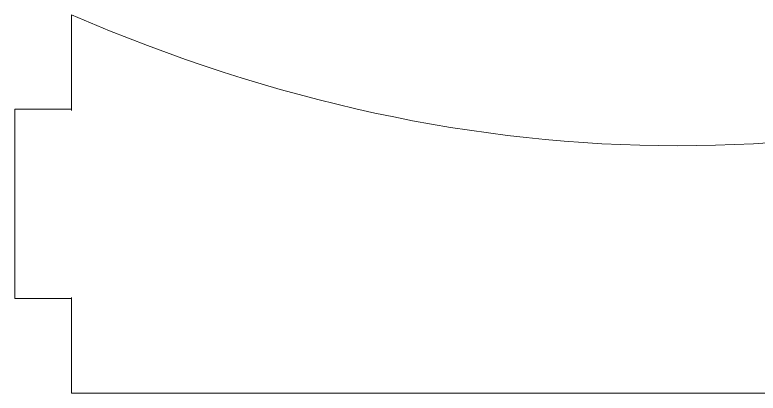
# Model space of a CAD drawing. Header units: centimetres. Extents: x -10.5 to 10.5, y -5.5 to 5.5.
# Drawn here: x -3.479 to 0.411, y -1.019 to 0.962 of the extents above; entities that cross this region are included whole.
import ezdxf

# ---------------------------------------------------------------- set-up
doc = ezdxf.new("R2010")
doc.units = ezdxf.units.CM
doc.header["$MEASUREMENT"] = 0
doc.layers.add('Laag 1', color=7, linetype='Continuous')

msp = doc.modelspace()

# ---------------------------------------------------------------- linework, layer by layer
at = {"layer": 'Laag 1', "color": 242, "lineweight": 9}
for points in [[(-3.18213, 0.96233), (-3.18213, 0.96233), (-3.18213, 0.46233), (-3.18213, 0.46233)], [(-3.18213, 0.96233), (-1.06571, 0.04841), (1.04749, 0.04841), (3.15749, 0.96233)], [(-3.18213, 0.46799), (-3.18213, 0.46799), (-3.4793, 0.46799), (-3.4793, 0.46799)], [(-3.4793, 0.46799), (-3.4793, 0.46799), (-3.4793, -0.52258), (-3.4793, -0.52258)], [(-3.4793, -0.52258), (-3.4793, -0.52258), (-3.18213, -0.52258), (-3.18213, -0.52258)], [(-3.18213, -0.51868), (-3.18213, -0.51868), (-3.18213, -1.01868), (-3.18213, -1.01868)], [(-3.18213, -1.01868), (-3.18213, -1.01868), (3.15749, -1.01818), (3.15749, -1.01818)]]:
    msp.add_open_spline(points, degree=3, dxfattribs=at)

doc.saveas('drawing.dxf')
